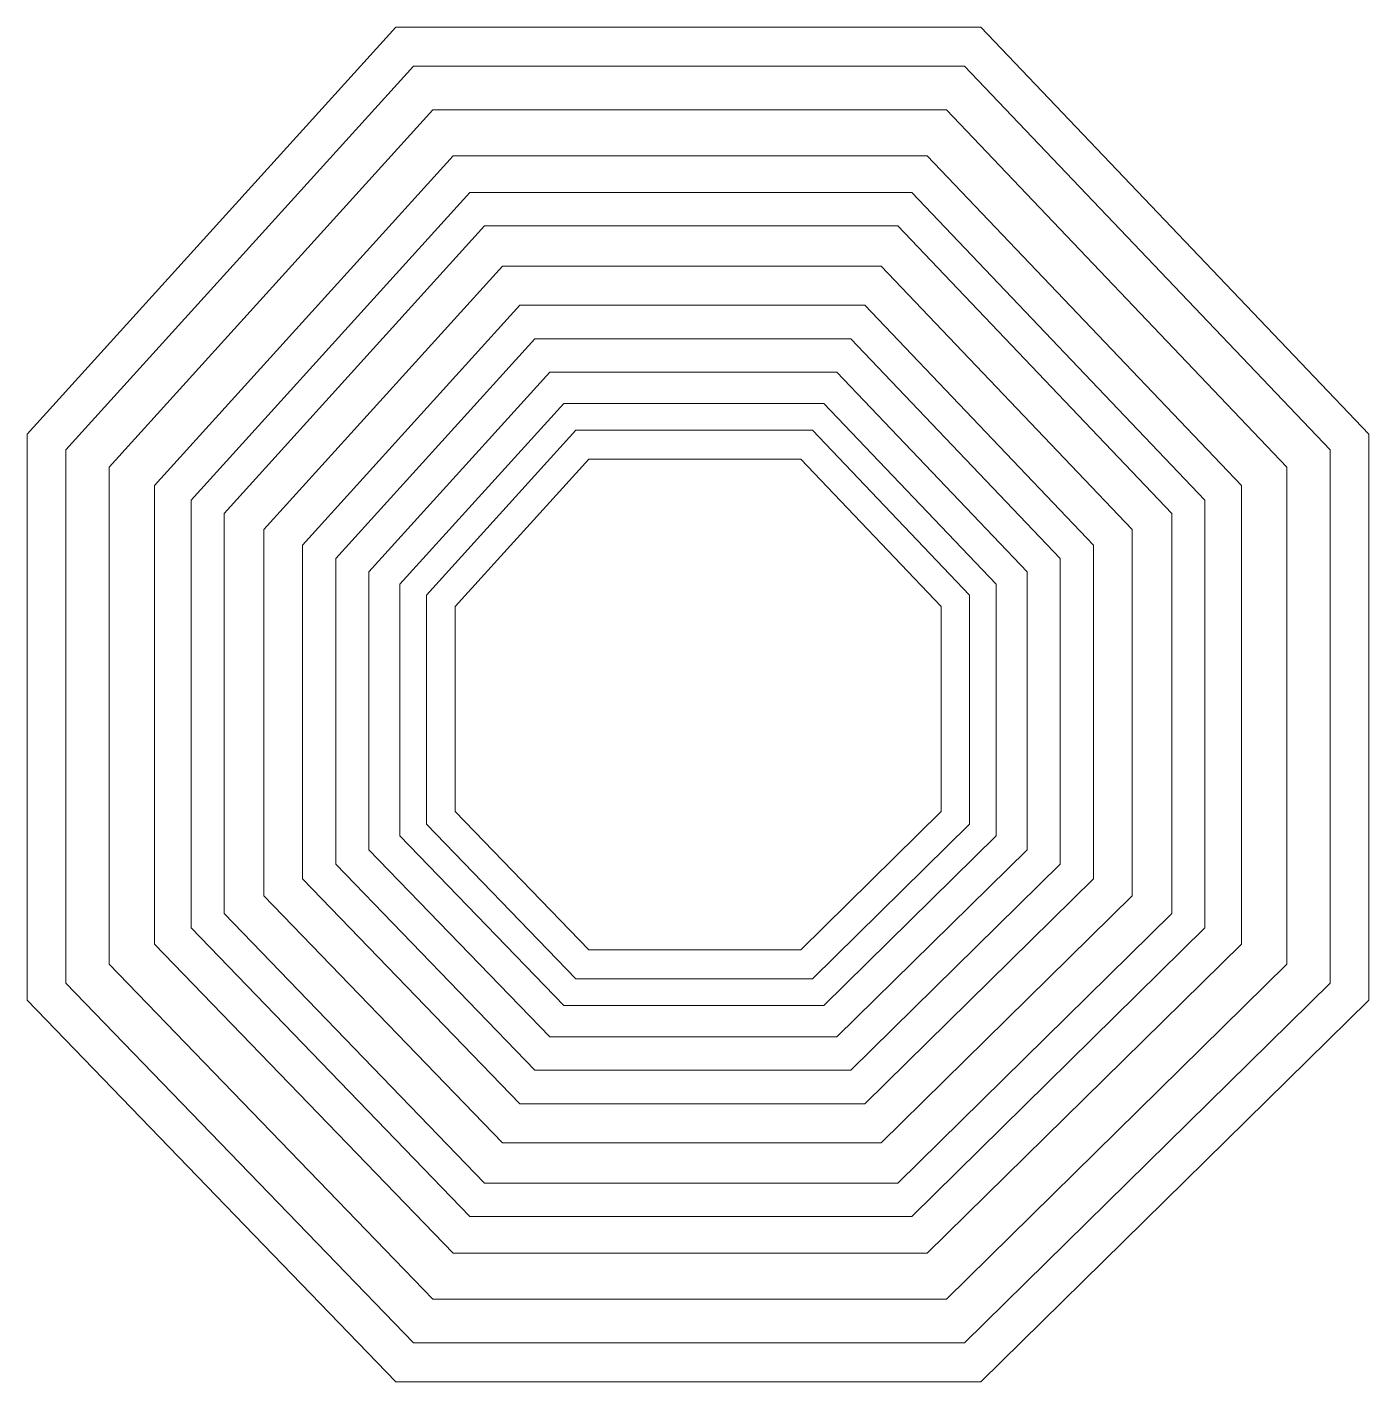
# Model space of a CAD drawing. Header units: centimetres. Extents: x -6 to 6, y -6.1 to 6.1.
import ezdxf

# ---------------------------------------------------------------- set-up
doc = ezdxf.new("R2010")
doc.units = ezdxf.units.CM
doc.header["$MEASUREMENT"] = 0
doc.layers.add('Layer 1', color=7, linetype='Continuous')

msp = doc.modelspace()

# ---------------------------------------------------------------- linework, layer by layer
at = {"layer": 'Layer 1', "color": 238, "lineweight": 20}
msp.add_open_spline([(-2.71362, 6.08445), (-2.71362, 6.08445), (2.54251, 6.08445), (2.54251, 6.08445), (2.54251, 6.08445), (2.54251, 6.08445), (6.02755, 2.428), (6.02755, 2.428), (6.02755, 2.428), (6.02755, 2.428), (6.02755, -2.65673), (6.02755, -2.65673), (6.02755, -2.65673), (6.02755, -2.65673), (2.54251, -6.08465), (2.54251, -6.08465), (2.54251, -6.08465), (2.54251, -6.08465), (-2.71362, -6.08465), (-2.71362, -6.08465), (-2.71362, -6.08465), (-2.71362, -6.08465), (-6.02727, -2.65673), (-6.02727, -2.65673), (-6.02727, -2.65673), (-6.02727, -2.65673), (-6.02727, 2.428), (-6.02727, 2.428), (-6.02727, 2.428), (-6.02727, 2.428), (-2.71362, 6.08445), (-2.71362, 6.08445)], degree=3, knots=[0, 0, 0, 0, 0.11111111, 0.11111111, 0.11111111, 0.11111111, 0.22222222, 0.22222222, 0.22222222, 0.22222222, 0.33333333, 0.33333333, 0.33333333, 0.33333333, 0.44444444, 0.44444444, 0.44444444, 0.44444444, 0.55555556, 0.55555556, 0.55555556, 0.55555556, 0.66666667, 0.66666667, 0.66666667, 0.66666667, 0.77777778, 0.77777778, 0.77777778, 0.77777778, 1, 1, 1, 1], dxfattribs=at)
at = {"layer": 'Layer 1', "color": 218, "lineweight": 20}
msp.add_open_spline([(-2.55655, 5.73229), (-2.55655, 5.73229), (2.39536, 5.73229), (2.39536, 5.73229), (2.39536, 5.73229), (2.39536, 5.73229), (5.67869, 2.28747), (5.67869, 2.28747), (5.67869, 2.28747), (5.67869, 2.28747), (5.67869, -2.50297), (5.67869, -2.50297), (5.67869, -2.50297), (5.67869, -2.50297), (2.39536, -5.73248), (2.39536, -5.73248), (2.39536, -5.73248), (2.39536, -5.73248), (-2.55655, -5.73248), (-2.55655, -5.73248), (-2.55655, -5.73248), (-2.55655, -5.73248), (-5.67841, -2.50297), (-5.67841, -2.50297), (-5.67841, -2.50297), (-5.67841, -2.50297), (-5.67841, 2.28747), (-5.67841, 2.28747), (-5.67841, 2.28747), (-5.67841, 2.28747), (-2.55655, 5.73229), (-2.55655, 5.73229)], degree=3, knots=[0, 0, 0, 0, 0.11111111, 0.11111111, 0.11111111, 0.11111111, 0.22222222, 0.22222222, 0.22222222, 0.22222222, 0.33333333, 0.33333333, 0.33333333, 0.33333333, 0.44444444, 0.44444444, 0.44444444, 0.44444444, 0.55555556, 0.55555556, 0.55555556, 0.55555556, 0.66666667, 0.66666667, 0.66666667, 0.66666667, 0.77777778, 0.77777778, 0.77777778, 0.77777778, 1, 1, 1, 1], dxfattribs=at)
at = {"layer": 'Layer 1', "color": 226, "lineweight": 20}
msp.add_open_spline([(-2.38199, 5.34089), (-2.38199, 5.34089), (2.23183, 5.34089), (2.23183, 5.34089), (2.23183, 5.34089), (2.23183, 5.34089), (5.29099, 2.13127), (5.29099, 2.13127), (5.29099, 2.13127), (5.29099, 2.13127), (5.29099, -2.33209), (5.29099, -2.33209), (5.29099, -2.33209), (5.29099, -2.33209), (2.23183, -5.34109), (2.23183, -5.34109), (2.23183, -5.34109), (2.23183, -5.34109), (-2.38199, -5.34109), (-2.38199, -5.34109), (-2.38199, -5.34109), (-2.38199, -5.34109), (-5.2907, -2.33209), (-5.2907, -2.33209), (-5.2907, -2.33209), (-5.2907, -2.33209), (-5.2907, 2.13127), (-5.2907, 2.13127), (-5.2907, 2.13127), (-5.2907, 2.13127), (-2.38199, 5.34089), (-2.38199, 5.34089)], degree=3, knots=[0, 0, 0, 0, 0.11111111, 0.11111111, 0.11111111, 0.11111111, 0.22222222, 0.22222222, 0.22222222, 0.22222222, 0.33333333, 0.33333333, 0.33333333, 0.33333333, 0.44444444, 0.44444444, 0.44444444, 0.44444444, 0.55555556, 0.55555556, 0.55555556, 0.55555556, 0.66666667, 0.66666667, 0.66666667, 0.66666667, 0.77777778, 0.77777778, 0.77777778, 0.77777778, 1, 1, 1, 1], dxfattribs=at)
at = {"layer": 'Layer 1', "color": 214, "lineweight": 20}
msp.add_open_spline([(-2.1985, 4.92949), (-2.1985, 4.92949), (2.05992, 4.92949), (2.05992, 4.92949), (2.05992, 4.92949), (2.05992, 4.92949), (4.88344, 1.96712), (4.88344, 1.96712), (4.88344, 1.96712), (4.88344, 1.96712), (4.88344, -2.15244), (4.88344, -2.15244), (4.88344, -2.15244), (4.88344, -2.15244), (2.05992, -4.92968), (2.05992, -4.92968), (2.05992, -4.92968), (2.05992, -4.92968), (-2.1985, -4.92968), (-2.1985, -4.92968), (-2.1985, -4.92968), (-2.1985, -4.92968), (-4.88315, -2.15244), (-4.88315, -2.15244), (-4.88315, -2.15244), (-4.88315, -2.15244), (-4.88315, 1.96712), (-4.88315, 1.96712), (-4.88315, 1.96712), (-4.88315, 1.96712), (-2.1985, 4.92949), (-2.1985, 4.92949)], degree=3, knots=[0, 0, 0, 0, 0.11111111, 0.11111111, 0.11111111, 0.11111111, 0.22222222, 0.22222222, 0.22222222, 0.22222222, 0.33333333, 0.33333333, 0.33333333, 0.33333333, 0.44444444, 0.44444444, 0.44444444, 0.44444444, 0.55555556, 0.55555556, 0.55555556, 0.55555556, 0.66666667, 0.66666667, 0.66666667, 0.66666667, 0.77777778, 0.77777778, 0.77777778, 0.77777778, 1, 1, 1, 1], dxfattribs=at)
at = {"layer": 'Layer 1', "color": 220, "lineweight": 20}
for points in [[(-2.0504, 4.59744), (-2.0504, 4.59744), (1.92118, 4.59744), (1.92118, 4.59744), (1.92118, 4.59744), (1.92118, 4.59744), (4.55451, 1.83461), (4.55451, 1.83461), (4.55451, 1.83461), (4.55451, 1.83461), (4.55451, -2.00748), (4.55451, -2.00748), (4.55451, -2.00748), (4.55451, -2.00748), (1.92118, -4.59763), (1.92118, -4.59763), (1.92118, -4.59763), (1.92118, -4.59763), (-2.0504, -4.59763), (-2.0504, -4.59763), (-2.0504, -4.59763), (-2.0504, -4.59763), (-4.55423, -2.00748), (-4.55423, -2.00748), (-4.55423, -2.00748), (-4.55423, -2.00748), (-4.55423, 1.83461), (-4.55423, 1.83461), (-4.55423, 1.83461), (-4.55423, 1.83461), (-2.0504, 4.59744), (-2.0504, 4.59744)], [(-1.91702, 4.29839), (-1.91702, 4.29839), (1.79622, 4.29839), (1.79622, 4.29839), (1.79622, 4.29839), (1.79622, 4.29839), (4.25826, 1.71527), (4.25826, 1.71527), (4.25826, 1.71527), (4.25826, 1.71527), (4.25826, -1.8769), (4.25826, -1.8769), (4.25826, -1.8769), (4.25826, -1.8769), (1.79622, -4.29859), (1.79622, -4.29859), (1.79622, -4.29859), (1.79622, -4.29859), (-1.91702, -4.29859), (-1.91702, -4.29859), (-1.91702, -4.29859), (-1.91702, -4.29859), (-4.25798, -1.8769), (-4.25798, -1.8769), (-4.25798, -1.8769), (-4.25798, -1.8769), (-4.25798, 1.71527), (-4.25798, 1.71527), (-4.25798, 1.71527), (-4.25798, 1.71527), (-1.91702, 4.29839), (-1.91702, 4.29839)]]:
    msp.add_open_spline(points, degree=3, knots=[0, 0, 0, 0, 0.11111111, 0.11111111, 0.11111111, 0.11111111, 0.22222222, 0.22222222, 0.22222222, 0.22222222, 0.33333333, 0.33333333, 0.33333333, 0.33333333, 0.44444444, 0.44444444, 0.44444444, 0.44444444, 0.55555556, 0.55555556, 0.55555556, 0.55555556, 0.66666667, 0.66666667, 0.66666667, 0.66666667, 0.77777778, 0.77777778, 0.77777778, 0.77777778, 1, 1, 1, 1], dxfattribs=at)
at = {"layer": 'Layer 1', "color": 221, "lineweight": 20}
for points in [[(-1.75546, 3.93617), (-1.75546, 3.93617), (1.64488, 3.93617), (1.64488, 3.93617), (1.64488, 3.93617), (1.64488, 3.93617), (3.89945, 1.57072), (3.89945, 1.57072), (3.89945, 1.57072), (3.89945, 1.57072), (3.89945, -1.71876), (3.89945, -1.71876), (3.89945, -1.71876), (3.89945, -1.71876), (1.64488, -3.93636), (1.64488, -3.93636), (1.64488, -3.93636), (1.64488, -3.93636), (-1.75546, -3.93636), (-1.75546, -3.93636), (-1.75546, -3.93636), (-1.75546, -3.93636), (-3.89915, -1.71876), (-3.89915, -1.71876), (-3.89915, -1.71876), (-3.89915, -1.71876), (-3.89915, 1.57072), (-3.89915, 1.57072), (-3.89915, 1.57072), (-3.89915, 1.57072), (-1.75546, 3.93617), (-1.75546, 3.93617)], [(-1.59985, 3.58727), (-1.59985, 3.58727), (1.49909, 3.58727), (1.49909, 3.58727), (1.49909, 3.58727), (1.49909, 3.58727), (3.55382, 1.43149), (3.55382, 1.43149), (3.55382, 1.43149), (3.55382, 1.43149), (3.55382, -1.56641), (3.55382, -1.56641), (3.55382, -1.56641), (3.55382, -1.56641), (1.49909, -3.58746), (1.49909, -3.58746), (1.49909, -3.58746), (1.49909, -3.58746), (-1.59985, -3.58746), (-1.59985, -3.58746), (-1.59985, -3.58746), (-1.59985, -3.58746), (-3.55353, -1.56641), (-3.55353, -1.56641), (-3.55353, -1.56641), (-3.55353, -1.56641), (-3.55353, 1.43149), (-3.55353, 1.43149), (-3.55353, 1.43149), (-3.55353, 1.43149), (-1.59985, 3.58727), (-1.59985, 3.58727)], [(-1.46522, 3.28542), (-1.46522, 3.28542), (1.37297, 3.28542), (1.37297, 3.28542), (1.37297, 3.28542), (1.37297, 3.28542), (3.25481, 1.31102), (3.25481, 1.31102), (3.25481, 1.31102), (3.25481, 1.31102), (3.25481, -1.43461), (3.25481, -1.43461), (3.25481, -1.43461), (3.25481, -1.43461), (1.37297, -3.28561), (1.37297, -3.28561), (1.37297, -3.28561), (1.37297, -3.28561), (-1.46522, -3.28561), (-1.46522, -3.28561), (-1.46522, -3.28561), (-1.46522, -3.28561), (-3.25451, -1.43461), (-3.25451, -1.43461), (-3.25451, -1.43461), (-3.25451, -1.43461), (-3.25451, 1.31102), (-3.25451, 1.31102), (-3.25451, 1.31102), (-3.25451, 1.31102), (-1.46522, 3.28542), (-1.46522, 3.28542)]]:
    msp.add_open_spline(points, degree=3, knots=[0, 0, 0, 0, 0.11111111, 0.11111111, 0.11111111, 0.11111111, 0.22222222, 0.22222222, 0.22222222, 0.22222222, 0.33333333, 0.33333333, 0.33333333, 0.33333333, 0.44444444, 0.44444444, 0.44444444, 0.44444444, 0.55555556, 0.55555556, 0.55555556, 0.55555556, 0.66666667, 0.66666667, 0.66666667, 0.66666667, 0.77777778, 0.77777778, 0.77777778, 0.77777778, 1, 1, 1, 1], dxfattribs=at)
at = {"layer": 'Layer 1', "color": 7, "lineweight": 20}
msp.add_open_spline([(-1.33184, 2.98637), (-1.33184, 2.98637), (1.24801, 2.98637), (1.24801, 2.98637), (1.24801, 2.98637), (1.24801, 2.98637), (2.95856, 1.19168), (2.95856, 1.19168), (2.95856, 1.19168), (2.95856, 1.19168), (2.95856, -1.30405), (2.95856, -1.30405), (2.95856, -1.30405), (2.95856, -1.30405), (1.24801, -2.98656), (1.24801, -2.98656), (1.24801, -2.98656), (1.24801, -2.98656), (-1.33184, -2.98656), (-1.33184, -2.98656), (-1.33184, -2.98656), (-1.33184, -2.98656), (-2.95827, -1.30405), (-2.95827, -1.30405), (-2.95827, -1.30405), (-2.95827, -1.30405), (-2.95827, 1.19168), (-2.95827, 1.19168), (-2.95827, 1.19168), (-2.95827, 1.19168), (-1.33184, 2.98637), (-1.33184, 2.98637)], degree=3, knots=[0, 0, 0, 0, 0.11111111, 0.11111111, 0.11111111, 0.11111111, 0.22222222, 0.22222222, 0.22222222, 0.22222222, 0.33333333, 0.33333333, 0.33333333, 0.33333333, 0.44444444, 0.44444444, 0.44444444, 0.44444444, 0.55555556, 0.55555556, 0.55555556, 0.55555556, 0.66666667, 0.66666667, 0.66666667, 0.66666667, 0.77777778, 0.77777778, 0.77777778, 0.77777778, 1, 1, 1, 1], dxfattribs=at)
at = {"layer": 'Layer 1', "color": 254, "lineweight": 20}
for points in [[(-1.20619, 2.70464), (-1.20619, 2.70464), (1.13029, 2.70464), (1.13029, 2.70464), (1.13029, 2.70464), (1.13029, 2.70464), (2.67948, 1.07926), (2.67948, 1.07926), (2.67948, 1.07926), (2.67948, 1.07926), (2.67948, -1.18102), (2.67948, -1.18102), (2.67948, -1.18102), (2.67948, -1.18102), (1.13029, -2.70482), (1.13029, -2.70482), (1.13029, -2.70482), (1.13029, -2.70482), (-1.20619, -2.70482), (-1.20619, -2.70482), (-1.20619, -2.70482), (-1.20619, -2.70482), (-2.67918, -1.18102), (-2.67918, -1.18102), (-2.67918, -1.18102), (-2.67918, -1.18102), (-2.67918, 1.07926), (-2.67918, 1.07926), (-2.67918, 1.07926), (-2.67918, 1.07926), (-1.20619, 2.70464), (-1.20619, 2.70464)], [(-1.09849, 2.46315), (-1.09849, 2.46315), (1.02938, 2.46315), (1.02938, 2.46315), (1.02938, 2.46315), (1.02938, 2.46315), (2.44025, 0.98289), (2.44025, 0.98289), (2.44025, 0.98289), (2.44025, 0.98289), (2.44025, -1.07559), (2.44025, -1.07559), (2.44025, -1.07559), (2.44025, -1.07559), (1.02938, -2.46334), (1.02938, -2.46334), (1.02938, -2.46334), (1.02938, -2.46334), (-1.09849, -2.46334), (-1.09849, -2.46334), (-1.09849, -2.46334), (-1.09849, -2.46334), (-2.43997, -1.07559), (-2.43997, -1.07559), (-2.43997, -1.07559), (-2.43997, -1.07559), (-2.43997, 0.98289), (-2.43997, 0.98289), (-2.43997, 0.98289), (-2.43997, 0.98289), (-1.09849, 2.46315), (-1.09849, 2.46315)]]:
    msp.add_open_spline(points, degree=3, knots=[0, 0, 0, 0, 0.11111111, 0.11111111, 0.11111111, 0.11111111, 0.22222222, 0.22222222, 0.22222222, 0.22222222, 0.33333333, 0.33333333, 0.33333333, 0.33333333, 0.44444444, 0.44444444, 0.44444444, 0.44444444, 0.55555556, 0.55555556, 0.55555556, 0.55555556, 0.66666667, 0.66666667, 0.66666667, 0.66666667, 0.77777778, 0.77777778, 0.77777778, 0.77777778, 1, 1, 1, 1], dxfattribs=at)
at = {"layer": 'Layer 1', "color": 9, "lineweight": 20}
msp.add_open_spline([(-0.98045, 2.20396), (-0.98045, 2.20396), (0.92353, 2.20396), (0.92353, 2.20396), (0.92353, 2.20396), (0.92353, 2.20396), (2.18595, 0.87945), (2.18595, 0.87945), (2.18595, 0.87945), (2.18595, 0.87945), (2.18595, -0.96243), (2.18595, -0.96243), (2.18595, -0.96243), (2.18595, -0.96243), (0.92353, -2.20416), (0.92353, -2.20416), (0.92353, -2.20416), (0.92353, -2.20416), (-0.98045, -2.20416), (-0.98045, -2.20416), (-0.98045, -2.20416), (-0.98045, -2.20416), (-2.18078, -0.96243), (-2.18078, -0.96243), (-2.18078, -0.96243), (-2.18078, -0.96243), (-2.18078, 0.87945), (-2.18078, 0.87945), (-2.18078, 0.87945), (-2.18078, 0.87945), (-0.98045, 2.20396), (-0.98045, 2.20396)], degree=3, knots=[0, 0, 0, 0, 0.11111111, 0.11111111, 0.11111111, 0.11111111, 0.22222222, 0.22222222, 0.22222222, 0.22222222, 0.33333333, 0.33333333, 0.33333333, 0.33333333, 0.44444444, 0.44444444, 0.44444444, 0.44444444, 0.55555556, 0.55555556, 0.55555556, 0.55555556, 0.66666667, 0.66666667, 0.66666667, 0.66666667, 0.77777778, 0.77777778, 0.77777778, 0.77777778, 1, 1, 1, 1], dxfattribs=at)

doc.saveas('drawing.dxf')
